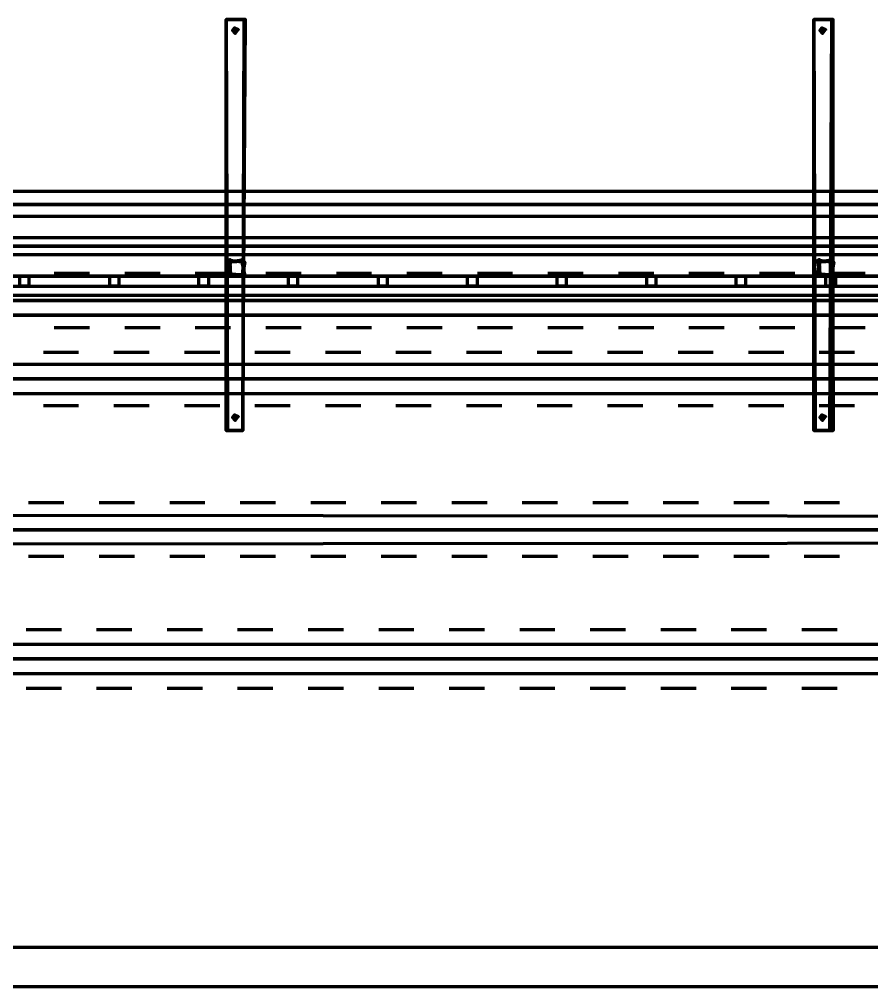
# Model space of a CAD drawing. Extents: x 0 to 1153, y 0 to 816.
# Drawn here: x 447.76 to 461.84, y 556.38 to 572.36 of the extents above; entities that cross this region are included whole.
import ezdxf

# ---------------------------------------------------------------- set-up
doc = ezdxf.new("R2010")
doc.units = 0
doc.header["$MEASUREMENT"] = 0
for name, color, linetype in [('EQUIPMENTS', 7, 'Continuous'), ('Hatch', 7, 'Continuous'), ('PIPE', 7, 'Continuous')]:
    doc.layers.add(name, color=color, linetype=linetype)

msp = doc.modelspace()

# ---------------------------------------------------------------- linework, layer by layer
at = {"layer": 'EQUIPMENTS', "color": 251, "linetype": 'Continuous', "lineweight": 211}
for p, q in [((645.329, 557.022), (113.961, 557.022)), ((645.329, 556.376), (113.961, 556.376))]:
    msp.add_line(p, q, dxfattribs=at)
at = {"layer": 'Hatch', "color": 5, "linetype": 'Continuous', "lineweight": 211}
msp.add_line((477.414, 567.796), (113.961, 567.796), dxfattribs=at)
at = {"layer": 'Hatch', "color": 3, "linetype": 'Continuous', "lineweight": 211}
for points in [[(451.453, 565.563), (451.178, 565.563), (451.453, 565.563), (451.178, 565.563), (451.453, 565.563), (451.474, 572.357), (451.453, 565.563), (451.496, 572.357), (451.178, 572.357), (451.178, 565.563), (451.178, 572.357), (451.199, 565.563)], [(451.453, 572.357), (451.178, 572.357), (451.496, 572.357), (451.178, 572.357)], [(461.148, 565.563), (460.883, 565.563), (461.201, 565.563), (460.883, 565.563), (461.148, 565.563), (461.179, 572.357), (461.201, 565.563), (461.201, 572.357), (460.883, 572.357), (460.883, 565.563), (460.883, 572.357), (460.904, 565.563)], [(461.148, 572.357), (460.883, 572.357), (461.148, 572.357), (461.201, 572.357), (460.904, 572.357)], [(451.284, 572.172), (451.316, 572.217), (451.377, 572.187), (451.284, 572.172), (451.328, 572.125), (451.377, 572.187), (451.284, 572.172), (451.316, 572.217), (451.377, 572.187), (451.379, 572.176)], [(460.978, 572.172), (461.011, 572.217), (461.071, 572.187), (460.978, 572.172), (461.022, 572.125), (461.071, 572.187), (460.978, 572.172), (461.011, 572.217), (461.071, 572.187), (461.073, 572.176)], [(451.284, 565.78), (451.316, 565.825), (451.377, 565.795), (451.284, 565.78), (451.328, 565.732), (451.377, 565.795), (451.284, 565.78), (451.316, 565.825), (451.377, 565.795), (451.379, 565.784)], [(460.978, 565.78), (461.011, 565.825), (461.071, 565.795), (460.978, 565.78), (461.022, 565.732), (461.071, 565.795), (460.978, 565.78), (461.011, 565.825), (461.071, 565.795), (461.073, 565.784)]]:
    msp.add_lwpolyline(points, dxfattribs=at)
for points in [[(451.231, 568.351), (451.242, 568.367), (451.246, 568.367), (451.21, 568.351), (451.217, 568.373), (451.238, 568.387), (451.244, 568.388), (451.231, 568.351), (451.234, 568.361), (451.242, 568.367), (451.246, 568.367), (451.21, 568.351), (451.217, 568.373), (451.247, 568.388)], [(451.437, 568.367), (451.452, 568.356), (451.453, 568.353), (451.437, 568.388), (451.459, 568.381), (451.473, 568.363), (451.474, 568.354), (451.437, 568.367), (451.447, 568.364), (451.452, 568.356), (451.453, 568.353), (451.437, 568.388), (451.459, 568.381), (451.473, 568.363), (451.474, 568.354), (451.242, 568.346), (451.252, 568.134), (451.464, 568.145), (451.485, 568.346), (451.443, 568.113), (451.22, 568.145), (451.252, 568.378), (451.464, 568.346), (451.443, 568.134), (451.242, 568.145), (451.252, 568.357), (451.443, 568.378), (451.22, 568.346), (451.252, 568.113), (451.485, 568.145)], [(460.957, 568.351), (460.969, 568.367), (460.972, 568.367), (460.936, 568.351), (460.943, 568.373), (460.964, 568.387), (460.97, 568.388), (460.957, 568.351), (460.96, 568.361), (460.969, 568.367), (460.972, 568.367), (460.936, 568.351), (460.943, 568.373), (460.973, 568.388)], [(461.163, 568.367), (461.178, 568.356), (461.179, 568.353), (461.163, 568.388), (461.185, 568.381), (461.199, 568.36), (461.2, 568.354), (461.163, 568.367), (461.173, 568.364), (461.178, 568.356), (461.179, 568.353), (461.163, 568.388), (461.185, 568.381), (461.199, 568.36), (461.2, 568.354), (460.968, 568.346), (460.978, 568.134), (461.19, 568.145), (461.211, 568.346), (461.169, 568.113), (460.947, 568.145), (460.978, 568.378), (461.19, 568.346), (461.169, 568.134), (460.968, 568.145), (460.978, 568.357), (461.169, 568.378), (460.947, 568.346), (460.978, 568.113), (461.211, 568.145)], [(451.247, 568.134), (451.231, 568.147), (451.231, 568.149), (451.247, 568.113), (451.225, 568.12), (451.212, 568.139), (451.21, 568.147), (451.247, 568.134), (451.237, 568.138), (451.231, 568.147), (451.231, 568.149), (451.247, 568.113), (451.225, 568.12), (451.21, 568.15)], [(451.453, 568.15), (451.441, 568.135), (451.439, 568.135), (451.474, 568.15), (451.467, 568.129), (451.446, 568.114), (451.44, 568.113), (451.453, 568.15), (451.45, 568.141), (451.441, 568.135), (451.439, 568.135), (451.474, 568.15), (451.467, 568.129), (451.437, 568.113)], [(460.973, 568.134), (460.958, 568.145), (460.957, 568.149), (460.973, 568.113), (460.951, 568.12), (460.938, 568.139), (460.936, 568.147), (460.973, 568.134), (460.964, 568.138), (460.958, 568.145), (460.957, 568.149), (460.973, 568.113), (460.951, 568.12), (460.936, 568.15)], [(461.179, 568.15), (461.168, 568.135), (461.165, 568.135), (461.201, 568.15), (461.193, 568.129), (461.172, 568.114), (461.166, 568.113), (461.179, 568.15), (461.176, 568.141), (461.168, 568.135), (461.165, 568.135), (461.201, 568.15), (461.193, 568.129), (461.163, 568.113)]]:
    msp.add_lwpolyline(points, close=True, dxfattribs=at)
at = {"layer": 'Hatch', "color": 5, "linetype": 'Continuous', "lineweight": 211}
for points in [[(113.961, 568.113), (477.414, 568.113), (477.414, 567.468), (477.414, 568.113), (477.414, 567.468), (113.961, 567.468), (477.414, 567.468), (477.414, 568.113), (113.961, 568.113), (477.414, 568.113)], [(447.77, 567.955), (447.929, 567.955), (447.929, 568.113), (447.77, 568.113), (447.77, 567.955), (447.929, 567.955), (447.929, 568.113), (447.77, 568.113)], [(449.252, 567.955), (449.411, 567.955), (449.411, 568.113), (449.252, 568.113), (449.252, 567.955), (449.411, 567.955), (449.411, 568.113), (449.252, 568.113)], [(450.723, 567.955), (450.892, 567.955), (450.892, 568.113), (450.723, 568.113), (450.723, 567.955), (450.892, 567.955), (450.892, 568.113), (450.723, 568.113)], [(452.205, 567.955), (452.363, 567.955), (452.363, 568.113), (452.205, 568.113), (452.205, 567.955), (452.363, 567.955), (452.363, 568.113), (452.205, 568.113)], [(453.686, 567.955), (453.845, 567.955), (453.845, 568.113), (453.686, 568.113), (453.686, 567.955), (453.845, 567.955), (453.845, 568.113), (453.686, 568.113)], [(455.157, 567.955), (455.327, 567.955), (455.327, 568.113), (455.157, 568.113), (455.157, 567.955), (455.327, 567.955), (455.327, 568.113), (455.157, 568.113)], [(456.639, 567.955), (456.798, 567.955), (456.798, 568.113), (456.639, 568.113), (456.639, 567.955), (456.798, 567.955), (456.798, 568.113), (456.639, 568.113)], [(458.121, 567.955), (458.279, 567.955), (458.279, 568.113), (458.121, 568.113), (458.121, 567.955), (458.279, 567.955), (458.279, 568.113), (458.121, 568.113)], [(459.592, 567.955), (459.761, 567.955), (459.761, 568.113), (459.592, 568.113), (459.592, 567.955), (459.761, 567.955), (459.761, 568.113), (459.592, 568.113)], [(461.074, 567.955), (461.243, 567.955), (461.243, 568.113), (461.074, 568.113), (461.074, 567.955), (461.243, 567.955), (461.243, 568.113), (461.074, 568.113)], [(477.414, 567.468), (478.388, 567.468), (477.414, 567.468), (477.414, 567.637), (477.414, 567.468), (113.961, 567.468)]]:
    msp.add_lwpolyline(points, close=True, dxfattribs=at)
at = {"layer": 'PIPE', "color": 152, "linetype": 'Continuous', "lineweight": 211}
for p, q in [((448.924, 568.156), (448.342, 568.156)), ((450.088, 568.156), (449.506, 568.156)), ((451.252, 568.156), (450.67, 568.156)), ((452.416, 568.156), (451.834, 568.156)), ((453.581, 568.156), (452.998, 568.156)), ((454.745, 568.156), (454.163, 568.156)), ((455.909, 568.156), (455.327, 568.156)), ((457.073, 568.156), (456.491, 568.156)), ((458.237, 568.156), (457.655, 568.156)), ((459.401, 568.156), (458.819, 568.156)), ((460.565, 568.156), (459.983, 568.156)), ((461.73, 568.156), (461.148, 568.156)), ((448.342, 567.267), (448.924, 567.267)), ((449.506, 567.267), (450.088, 567.267)), ((450.67, 567.267), (451.252, 567.267)), ((451.834, 567.267), (452.416, 567.267)), ((452.998, 567.267), (453.581, 567.267)), ((454.163, 567.267), (454.745, 567.267)), ((455.327, 567.267), (455.909, 567.267)), ((456.491, 567.267), (457.073, 567.267)), ((457.655, 567.267), (458.237, 567.267)), ((458.819, 567.267), (459.401, 567.267)), ((459.983, 567.267), (460.565, 567.267)), ((461.148, 567.267), (461.73, 567.267))]:
    msp.add_line(p, q, dxfattribs=at)
at = {"layer": 'PIPE', "color": 171, "linetype": 'Continuous', "lineweight": 211}
for p, q in [((448.744, 566.854), (448.162, 566.854)), ((449.908, 566.854), (449.326, 566.854)), ((451.072, 566.854), (450.49, 566.854)), ((452.236, 566.854), (451.654, 566.854)), ((453.401, 566.854), (452.819, 566.854)), ((454.565, 566.854), (453.983, 566.854)), ((455.729, 566.854), (455.147, 566.854)), ((456.893, 566.854), (456.311, 566.854)), ((458.057, 566.854), (457.475, 566.854)), ((459.221, 566.854), (458.639, 566.854)), ((460.386, 566.854), (459.804, 566.854)), ((461.55, 566.854), (460.968, 566.854)), ((448.162, 565.975), (448.744, 565.975)), ((449.326, 565.975), (449.908, 565.975)), ((450.49, 565.975), (451.072, 565.975)), ((451.654, 565.975), (452.236, 565.975)), ((452.819, 565.975), (453.401, 565.975)), ((453.983, 565.975), (454.565, 565.975)), ((455.147, 565.975), (455.729, 565.975)), ((456.311, 565.975), (456.893, 565.975)), ((457.475, 565.975), (458.057, 565.975)), ((458.639, 565.975), (459.221, 565.975)), ((459.804, 565.975), (460.386, 565.975)), ((460.968, 565.975), (461.55, 565.975))]:
    msp.add_line(p, q, dxfattribs=at)
at = {"layer": 'PIPE', "color": 4, "linetype": 'Continuous', "lineweight": 211}
for p, q in [((448.501, 564.367), (447.918, 564.367)), ((449.665, 564.367), (449.083, 564.367)), ((450.829, 564.367), (450.247, 564.367)), ((451.993, 564.367), (451.411, 564.367)), ((453.157, 564.367), (452.575, 564.367)), ((454.321, 564.367), (453.739, 564.367)), ((455.486, 564.367), (454.903, 564.367)), ((456.65, 564.367), (456.068, 564.367)), ((457.814, 564.367), (457.232, 564.367)), ((458.978, 564.367), (458.396, 564.367)), ((460.142, 564.367), (459.56, 564.367)), ((461.306, 564.367), (460.724, 564.367)), ((447.918, 563.488), (448.501, 563.488)), ((449.083, 563.488), (449.665, 563.488)), ((450.247, 563.488), (450.829, 563.488)), ((451.411, 563.488), (451.993, 563.488)), ((452.575, 563.488), (453.157, 563.488)), ((453.739, 563.488), (454.321, 563.488)), ((454.903, 563.488), (455.486, 563.488)), ((456.068, 563.488), (456.65, 563.488)), ((457.232, 563.488), (457.814, 563.488)), ((458.396, 563.488), (458.978, 563.488)), ((459.56, 563.488), (460.142, 563.488)), ((460.724, 563.488), (461.306, 563.488))]:
    msp.add_line(p, q, dxfattribs=at)
at = {"layer": 'PIPE', "color": 220, "linetype": 'Continuous', "lineweight": 211}
for p, q in [((448.458, 562.271), (447.876, 562.271)), ((449.622, 562.271), (449.04, 562.271)), ((450.787, 562.271), (450.204, 562.271)), ((451.951, 562.271), (451.369, 562.271)), ((453.115, 562.271), (452.533, 562.271)), ((454.279, 562.271), (453.697, 562.271)), ((455.443, 562.271), (454.861, 562.271)), ((456.607, 562.271), (456.025, 562.271)), ((457.772, 562.271), (457.189, 562.271)), ((458.936, 562.271), (458.354, 562.271)), ((460.1, 562.271), (459.518, 562.271)), ((461.264, 562.271), (460.682, 562.271)), ((447.876, 561.308), (448.458, 561.308)), ((449.04, 561.308), (449.622, 561.308)), ((450.204, 561.308), (450.787, 561.308)), ((451.369, 561.308), (451.951, 561.308)), ((452.533, 561.308), (453.115, 561.308)), ((453.697, 561.308), (454.279, 561.308)), ((454.861, 561.308), (455.443, 561.308)), ((456.025, 561.308), (456.607, 561.308)), ((457.189, 561.308), (457.772, 561.308)), ((458.354, 561.308), (458.936, 561.308)), ((459.518, 561.308), (460.1, 561.308)), ((460.682, 561.308), (461.264, 561.308))]:
    msp.add_line(p, q, dxfattribs=at)
at = {"layer": 'PIPE', "color": 3, "linetype": 'Continuous', "lineweight": 211}
msp.add_lwpolyline([(113.961, 569.489), (480.96, 569.521), (481.076, 569.489), (481.452, 569.5, -0.414281), (481.648, 569.304, 0.414281), (481.405, 569.494), (481.349, 569.47), (481.294, 569.42), (481.266, 569.366), (481.256, 569.304, 0.414185), (481.457, 569.098), (481.076, 569.076), (480.96, 569.098), (113.961, 569.098)], format="xyb", dxfattribs=at)
for points in [[(481.457, 568.791), (481.457, 566.663), (481.457, 568.791), (481.457, 569.299), (480.96, 569.299), (113.961, 569.299), (480.96, 569.299)], [(113.961, 568.473), (480.504, 568.473), (480.504, 568.748), (480.61, 568.78), (480.504, 568.748), (113.961, 568.748)], [(113.961, 568.611), (480.504, 568.611), (113.961, 568.611)]]:
    msp.add_lwpolyline(points, dxfattribs=at)
at = {"layer": 'PIPE', "color": 142, "linetype": 'Continuous', "lineweight": 211}
msp.add_lwpolyline([(113.961, 567.478), (480.653, 567.478), (480.653, 567.944), (113.961, 567.944)], dxfattribs=at)
at = {"layer": 'PIPE', "color": 162, "linetype": 'Continuous', "lineweight": 211}
msp.add_lwpolyline([(113.961, 567.711), (480.653, 567.711), (113.961, 567.711)], dxfattribs=at)
at = {"layer": 'PIPE', "color": 161, "linetype": 'Continuous', "lineweight": 211}
msp.add_lwpolyline([(113.961, 566.177), (479.118, 566.177), (479.118, 566.653), (113.961, 566.653)], dxfattribs=at)
at = {"layer": 'PIPE', "color": 181, "linetype": 'Continuous', "lineweight": 211}
msp.add_lwpolyline([(113.961, 566.42), (479.118, 566.42), (113.961, 566.42)], dxfattribs=at)
at = {"layer": 'PIPE', "color": 4, "linetype": 'Continuous', "lineweight": 211}
msp.add_lwpolyline([(483.436, 564.134), (483.436, 563.689), (483.436, 564.134), (483.436, 563.689), (483.436, 564.134), (483.436, 563.689), (483.806, 563.721), (483.436, 563.689), (483.436, 564.134), (483.806, 564.134), (483.436, 564.134), (437.441, 564.166), (437.441, 563.689), (483.436, 563.721)], dxfattribs=at)
at = {"layer": 'PIPE', "color": 110, "linetype": 'Continuous', "lineweight": 211}
msp.add_lwpolyline([(483.436, 563.922), (437.441, 563.922), (483.436, 563.922)], dxfattribs=at)
at = {"layer": 'PIPE', "color": 200, "linetype": 'Continuous', "lineweight": 211}
msp.add_lwpolyline([(486.029, 562.007), (485.659, 562.028), (437.441, 562.028), (437.441, 561.552), (485.659, 561.552), (486.029, 561.583)], dxfattribs=at)
at = {"layer": 'PIPE', "color": 230, "linetype": 'Continuous', "lineweight": 211}
msp.add_lwpolyline([(485.659, 561.795), (437.441, 561.795), (485.659, 561.795)], dxfattribs=at)

doc.saveas('drawing.dxf')
